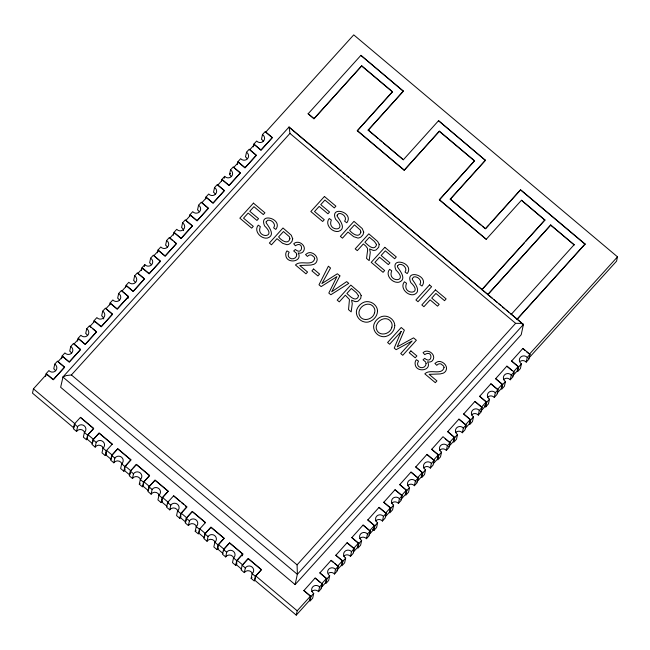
<?xml version="1.0" encoding="UTF-8"?>
<svg xmlns="http://www.w3.org/2000/svg" width="650" height="650" viewBox="0 0 650 650"><rect width="100%" height="100%" fill="white"/><g stroke="black" fill="none" stroke-linecap="round" stroke-linejoin="round"><path stroke-width="0.97" d="M92.853 328.884L96.517 331.971L85.215 344.459L78.618 338.91L73.946 344.077L80.535 349.627L69.233 362.115L62.644 356.574L57.964 361.733L64.561 367.283L53.251 379.779L46.662 374.229L33.442 388.838L32.5 393.152L73.905 428.001M45.573 376.423L46.191 373.604L48.921 370.589A4.542 4.347 12.3 0 0 55.762 370.662A4.542 4.347 12.3 0 0 54.763 364.13L57.493 361.116L64.602 367.096L53.3 379.592L46.191 373.604M54.763 364.13L53.739 368.826A4.542 4.347 12.3 0 1 55.413 370.703M61.555 358.767L62.164 355.948L64.903 352.934A4.542 4.347 12.3 0 0 71.744 352.999A4.542 4.347 12.3 0 0 70.744 346.474L73.474 343.46L80.576 349.44L69.274 361.928L62.164 355.948M70.744 346.474L69.721 351.171A4.542 4.347 12.3 0 1 71.394 353.048M77.529 341.112L78.146 338.293L80.876 335.27A4.542 4.347 12.3 0 0 87.718 335.343A4.542 4.347 12.3 0 0 86.718 328.819L89.448 325.796L96.558 331.776L85.256 344.273L78.146 338.293M86.718 328.819L85.694 333.515A4.542 4.347 12.3 0 1 87.368 335.392M93.714 322.514L94.128 320.637L96.858 317.614A4.542 4.347 12.3 0 0 103.699 317.688A4.542 4.347 12.3 0 0 102.7 311.163L105.43 308.141L112.539 314.121L101.229 326.617L94.128 320.637M74.384 424.044L77.569 426.725A4.542 4.347 12.3 0 1 84.337 425.88A4.542 4.347 12.3 0 1 84.386 432.461L83.362 437.157L86.547 439.839L87.571 435.142L93.665 428.415L80.478 417.316L74.384 424.044L73.361 428.74L76.546 431.421A4.542 4.347 12.3 0 1 84.703 432.656M74.092 427.131L74.847 423.678L33.442 388.838M102.7 311.163L101.676 315.851A4.542 4.347 12.3 0 1 103.716 318.923M76.546 431.421L77.569 426.725M109.696 304.85L110.102 302.973L112.832 299.959A4.542 4.347 12.3 0 0 119.673 300.024A4.542 4.347 12.3 0 0 118.674 293.499L121.412 290.485L128.513 296.465L128.099 298.382M118.674 293.499L117.65 298.196A4.542 4.347 12.3 0 1 119.324 300.072M80.438 417.503L93.624 428.602L88.034 434.777L87.092 439.099L92.544 443.682M125.669 287.194L126.084 285.317L128.814 282.295A4.542 4.347 12.3 0 0 135.655 282.368A4.542 4.347 12.3 0 0 134.656 275.844L137.386 272.821L144.495 278.801L133.185 291.298L126.084 285.317M93.023 439.733L96.208 442.414A4.542 4.347 12.3 0 1 102.976 441.569A4.542 4.347 12.3 0 1 103.025 448.151L102.001 452.847L105.186 455.528L106.21 450.832L112.304 444.104L99.117 433.006L93.023 439.733L91.999 444.429L95.184 447.111A4.542 4.347 12.3 0 1 103.342 448.346M92.918 441.959L93.299 440.229M95.184 447.111L96.208 442.414M134.656 275.844L133.632 280.54A4.542 4.347 12.3 0 1 135.306 282.417M141.448 270.473L142.058 267.662L144.796 264.639A4.542 4.347 12.3 0 0 151.637 264.713A4.542 4.347 12.3 0 0 150.629 258.188L153.368 255.166L160.469 261.146L149.167 273.642L142.058 267.662M144.381 266.516L144.796 264.639M150.629 258.188L149.606 262.884A4.542 4.347 12.3 0 1 151.287 264.761M111.662 455.423L114.855 458.104A4.542 4.347 12.3 0 1 121.623 457.259A4.542 4.347 12.3 0 1 121.664 463.84L120.64 468.536L123.833 471.218L124.857 466.521L130.942 459.786L117.756 448.687L111.662 455.423L110.638 460.119L113.831 462.8A4.542 4.347 12.3 0 1 121.989 464.035M112.125 455.057L111.183 459.371L105.731 454.781L106.673 450.466L112.125 455.057L117.715 448.882L130.902 459.981L125.312 466.156L124.378 470.47L129.829 475.061M157.422 252.818L158.039 249.998L160.769 246.984A4.542 4.347 12.3 0 0 167.611 247.057A4.542 4.347 12.3 0 0 166.611 240.524L169.341 237.51L176.451 243.49L165.149 255.978L158.039 249.998M113.831 462.8L114.855 458.104M166.611 240.524L165.588 245.221A4.542 4.347 12.3 0 1 167.261 247.097M173.404 235.162L174.021 232.342L176.751 229.32A4.542 4.347 12.3 0 0 183.593 229.393A4.542 4.347 12.3 0 0 182.593 222.869L185.323 219.846L192.433 225.834L181.123 238.322L174.021 232.342M182.593 222.869L181.569 227.565A4.542 4.347 12.3 0 1 183.609 230.636M130.309 471.112L133.494 473.793A4.542 4.347 12.3 0 1 140.262 472.948A4.542 4.347 12.3 0 1 140.311 479.521L139.287 484.218L142.472 486.907L143.496 482.211L149.589 475.475L136.394 464.376L130.309 471.112L129.285 475.808L132.47 478.489A4.542 4.347 12.3 0 1 140.627 479.716M130.016 474.199L130.772 470.746L132.007 469.373M132.47 478.489L133.494 473.793M189.589 216.564L189.995 214.687L192.725 211.664A4.542 4.347 12.3 0 0 199.566 211.738A4.542 4.347 12.3 0 0 198.567 205.213L201.297 202.191L208.406 208.171L197.104 220.667L189.995 214.687M198.567 205.213L197.543 209.909A4.542 4.347 12.3 0 1 199.217 211.786M205.562 198.908L205.977 197.023L208.707 194.009A4.542 4.347 12.3 0 0 215.548 194.082A4.542 4.347 12.3 0 0 214.549 187.549L217.279 184.535L224.388 190.515L213.078 203.003L205.977 197.023M133.25 468L136.354 464.563L149.549 475.662L143.959 481.837L143.016 486.159L148.468 490.75M148.947 486.793L152.132 489.474A4.542 4.347 12.3 0 1 158.901 488.629A4.542 4.347 12.3 0 1 158.949 495.211L157.926 499.907L161.111 502.588L162.134 497.892L168.228 491.164L155.041 480.066L148.947 486.793L147.924 491.489L151.109 494.171A4.542 4.347 12.3 0 1 159.266 495.406M148.842 489.019L149.411 486.427L155.001 480.253L168.188 491.351L162.597 497.526L161.655 501.849L167.107 506.431M214.549 187.549L213.525 192.246A4.542 4.347 12.3 0 1 215.199 194.123M151.109 494.171L152.132 489.474M221.544 181.244L221.951 179.368L224.689 176.345A4.542 4.347 12.3 0 0 231.522 176.418A4.542 4.347 12.3 0 0 230.523 169.894L233.261 166.871L240.362 172.859L229.06 185.347L221.951 179.368M224.274 178.23L224.689 176.345M231.172 176.467A4.542 4.347 12.3 0 0 229.499 174.59L230.523 169.894M237.315 164.531L237.932 161.712L240.662 158.689A4.542 4.347 12.3 0 0 247.504 158.763A4.542 4.347 12.3 0 0 246.504 152.238L249.234 149.216L256.344 155.196L245.042 167.692L237.932 161.712M167.586 502.483L170.779 505.164A4.542 4.347 12.3 0 1 177.539 504.319A4.542 4.347 12.3 0 1 177.588 510.9L176.564 515.596L179.749 518.278L180.773 513.581L186.867 506.854L173.68 495.755L167.586 502.483L166.562 507.179L169.756 509.86A4.542 4.347 12.3 0 1 177.913 511.095M167.676 503.848L168.049 502.117L162.597 497.526M246.504 152.238L245.481 156.934A4.542 4.347 12.3 0 1 247.154 158.811M169.756 509.86L170.779 505.164M253.297 146.868L253.906 144.048L256.644 141.034A4.542 4.347 12.3 0 0 263.486 141.107A4.542 4.347 12.3 0 0 262.486 134.574L265.216 131.56L272.317 137.54L261.016 150.036L253.906 144.048M262.486 134.574L261.463 139.271A4.542 4.347 12.3 0 1 263.136 141.148M185.274 505.733L186.826 507.041L181.236 513.216L180.294 517.53L185.754 522.121M186.233 518.172L189.418 520.853A4.542 4.347 12.3 0 1 196.186 520.008A4.542 4.347 12.3 0 1 196.235 526.589L195.203 531.286L198.396 533.967L199.42 529.271L205.514 522.535L192.319 511.436L186.233 518.172L185.209 522.868L188.394 525.549A4.542 4.347 12.3 0 1 196.552 526.784M185.941 521.259L186.688 517.806L192.278 511.631M188.394 525.549L189.418 520.853M204.872 533.861L208.057 536.543A4.542 4.347 12.3 0 1 214.825 535.697A4.542 4.347 12.3 0 1 214.874 542.271L213.85 546.967L217.035 549.648L218.059 544.96L224.153 538.224L210.966 527.126L204.872 533.861L203.848 538.558L207.033 541.239A4.542 4.347 12.3 0 1 215.191 542.466M204.766 536.079L205.335 533.496L210.925 527.312L224.112 538.411L218.522 544.586L217.579 548.909L223.031 553.499M207.033 541.239L208.057 536.543M378.121 138.531L368.176 130.162L403.39 91.106L360.896 55.348L308.1 113.831L313.958 118.771L361.733 65.829L392.502 91.731L357.297 130.78L404.186 170.243L439.392 131.186L474.565 160.786L439.351 199.843L486.241 239.306L521.454 200.249L544.903 219.976L525.899 241.126M313.958 118.771L361.733 65.829M242.377 555.831L242.791 553.914L229.604 542.815L223.511 549.543L222.487 554.239L225.672 556.92A4.542 4.347 12.3 0 1 233.829 558.155M223.6 550.908L223.974 549.177L229.564 543.002L242.751 554.101L237.161 560.276L236.218 564.598L241.67 569.181M225.672 556.92L226.696 552.224L223.511 549.543M226.696 552.224A4.542 4.347 12.3 0 1 233.464 551.379A4.542 4.347 12.3 0 1 233.512 557.96L232.489 562.656L235.674 565.337L237.031 563.842M235.674 565.337L236.697 560.641L242.791 553.914M242.149 565.232L245.342 567.913A4.542 4.347 12.3 0 1 252.111 567.068A4.542 4.347 12.3 0 1 252.151 573.649L251.127 578.346L254.321 581.027L255.344 576.331L261.43 569.603L248.243 558.504L242.149 565.232L241.126 569.928L244.319 572.609A4.542 4.347 12.3 0 1 252.476 573.844M244.319 572.609L245.342 567.913M360.896 55.348L403.349 91.301M237.161 560.276L242.613 564.866L248.203 558.691L261.389 569.79L255.799 575.965L254.865 580.279L296.262 615.128L309.481 600.519L310.424 596.196L303.834 590.647L315.177 577.964L322.286 583.952L321.262 588.64L318.533 591.663A4.542 4.347 12.3 0 0 311.691 591.589M357.297 130.78L392.502 91.731M368.176 130.162L403.39 91.106M295.116 584.594L297.391 574.064L297.074 564.858L71.411 374.952L66.365 375.57L63.009 376.821L60.653 387.286L295.116 584.594L521.202 334.742L523.437 324.488L289.096 127.026L289.965 133.421L515.629 323.326L520.528 323.383L523.25 324.082M296.262 615.128L297.204 610.805L310.424 596.196M383.467 143.032L403.349 159.762L368.217 129.976M313.714 593.418L310.976 596.44L309.952 601.136L312.691 598.114L313.714 593.418A4.542 4.347 12.3 0 1 312.715 586.893A4.542 4.347 12.3 0 1 319.556 586.966L322.286 583.952M404.186 170.243L439.392 131.186M318.533 591.663L319.556 586.966M328.632 573.129A4.542 4.347 12.3 0 1 334.506 574.007L337.236 570.984L338.26 566.288L331.159 560.308L319.808 572.991L326.406 578.541L325.463 582.855L320.791 588.023M329.688 575.762L326.958 578.784L325.934 583.481L328.664 580.458L329.688 575.762A4.542 4.347 12.3 0 1 328.689 569.238A4.542 4.347 12.3 0 1 335.53 569.311L338.26 566.288M334.506 574.007L335.53 569.311M343.647 556.278A4.542 4.347 12.3 0 1 350.488 556.343L353.218 553.329L354.242 548.633L347.132 542.653L335.79 555.336L342.379 560.885L341.445 565.199L336.765 570.367M485.412 160.355L438.555 120.705L485.412 160.355L450.239 199.217L480.821 224.957M345.67 558.106L342.94 561.121L341.916 565.817L344.646 562.803L345.67 558.106A4.542 4.347 12.3 0 1 344.671 551.582A4.542 4.347 12.3 0 1 351.512 551.647L354.242 548.633M350.488 556.343L351.512 551.647M353.308 550.119L353.689 548.389L358.361 543.221L351.764 537.672L363.114 524.989L370.224 530.977L369.2 535.673L366.462 538.688A4.542 4.347 12.3 0 0 359.621 538.614M358.361 543.221L357.419 547.544L353.413 551.972M361.644 540.451L358.914 543.465L357.89 548.161L360.62 545.147L361.644 540.451A4.542 4.347 12.3 0 1 360.644 533.918A4.542 4.347 12.3 0 1 367.486 533.991L370.224 530.977M439.351 199.843L474.565 160.786M366.462 538.688L367.486 533.991M375.602 520.959A4.542 4.347 12.3 0 1 382.444 521.032L385.174 518.009L386.197 513.313L379.088 507.333L367.746 520.016L374.343 525.566L373.401 529.88L368.721 535.048M372.45 529.311L373.872 530.506L374.896 525.809L377.626 522.787A4.542 4.347 12.3 0 1 376.626 516.262A4.542 4.347 12.3 0 1 383.467 516.336L386.197 513.313M377.626 522.787L376.602 527.483L373.872 530.506M450.239 199.217L485.452 160.168M382.444 521.032L383.467 516.336M391.584 503.303A4.542 4.347 12.3 0 1 398.418 503.368L401.156 500.354L402.179 495.657L395.07 489.677L383.727 502.361L390.317 507.91L389.374 512.224L385.369 516.653M393.608 505.131L390.869 508.154L389.846 512.842L392.584 509.827L393.608 505.131A4.542 4.347 12.3 0 1 392.608 498.607A4.542 4.347 12.3 0 1 399.441 498.68L402.179 495.657M398.418 503.368L399.441 498.68M407.558 485.639A4.542 4.347 12.3 0 1 414.399 485.712L417.129 482.698L418.153 478.002L411.052 472.022L399.701 484.697L406.299 490.246L405.356 494.569L400.684 499.736M409.581 487.476L406.851 490.49L405.827 495.186L408.558 492.172L409.581 487.476A4.542 4.347 12.3 0 1 408.582 480.943A4.542 4.347 12.3 0 1 415.423 481.016L418.153 478.002M414.399 485.712L415.423 481.016M423.54 467.984A4.542 4.347 12.3 0 1 430.381 468.057L433.111 465.034L434.135 460.338L427.026 454.358L415.683 467.041L422.273 472.591L421.33 476.905L416.658 482.073M425.563 469.812L422.833 472.834L421.809 477.531L424.539 474.508L425.563 469.812A4.542 4.347 12.3 0 1 424.564 463.288A4.542 4.347 12.3 0 1 431.405 463.361L434.135 460.338M430.381 468.057L431.405 463.361M517.067 319.345L585.097 244.018L520.617 189.759L485.404 228.816L488.792 225.079M439.514 450.328A4.542 4.347 12.3 0 1 446.355 450.401L449.085 447.379L450.109 442.683L443.007 436.702L431.657 449.386L438.254 454.935L437.312 459.249L433.306 463.677M441.537 452.156L438.807 455.179L437.783 459.875L440.513 456.852L441.537 452.156A4.542 4.347 12.3 0 1 440.538 445.632A4.542 4.347 12.3 0 1 447.379 445.705L450.109 442.683M486.241 239.306L439.392 199.648M446.355 450.401L447.379 445.705M455.496 432.664A4.542 4.347 12.3 0 1 462.337 432.738L465.067 429.723L466.091 425.027L458.981 419.047L447.639 431.722L454.236 437.271L453.294 441.594L448.614 446.761M457.519 434.501L454.789 437.515L453.765 442.211L456.495 439.197L457.519 434.501A4.542 4.347 12.3 0 1 456.519 427.976A4.542 4.347 12.3 0 1 463.361 428.041L466.091 425.027M462.337 432.738L463.361 428.041M471.469 415.009A4.542 4.347 12.3 0 1 478.311 415.082L481.049 412.059L482.073 407.363L474.963 401.383L463.621 414.066L470.21 419.616L469.267 423.938L465.262 428.358M520.617 189.759L490.141 223.584M473.501 416.837L470.762 419.859L469.739 424.556L472.477 421.533L473.501 416.837A4.542 4.347 12.3 0 1 472.493 410.312A4.542 4.347 12.3 0 1 479.334 410.386L482.073 407.363M521.454 200.249L544.863 220.163M478.311 415.082L479.334 410.386M487.451 397.353A4.542 4.347 12.3 0 1 494.293 397.426L497.023 394.404L498.046 389.707L490.945 383.727L479.594 396.411L486.192 401.96L485.249 406.274L480.577 411.442M484.299 405.697L485.721 406.9L486.744 402.204L489.474 399.181A4.542 4.347 12.3 0 1 488.475 392.657A4.542 4.347 12.3 0 1 495.316 392.73L498.046 389.707M489.474 399.181L488.451 403.877L485.721 406.9M494.293 397.426L495.316 392.73M503.433 379.697A4.542 4.347 12.3 0 1 510.274 379.762L513.004 376.748L514.028 372.052L506.919 366.072L495.576 378.755L502.166 384.304L501.223 388.619L497.218 393.047M505.456 381.526L502.718 384.54L501.694 389.236L504.433 386.222L505.456 381.526A4.542 4.347 12.3 0 1 504.457 375.001A4.542 4.347 12.3 0 1 511.298 375.066L514.028 372.052M510.274 379.762L511.298 375.066M520.374 361.238A4.542 4.347 12.3 0 1 526.248 362.107L528.978 359.084L530.002 354.396L522.901 348.408L511.55 361.091L518.148 366.641L517.205 370.963L512.533 376.123M521.43 363.87L518.7 366.884L517.676 371.581L520.406 368.558L521.43 363.87A4.542 4.347 12.3 0 1 520.431 357.338A4.542 4.347 12.3 0 1 527.272 357.411L530.002 354.396M550.721 225.095L574.169 244.831L550.721 225.095L487.736 294.71M526.248 362.107L527.272 357.411M185.794 220.472L190.466 215.304L197.064 220.854L208.366 208.357L201.776 202.808L206.448 197.649L213.037 203.198L224.347 190.702L217.75 185.153L222.422 179.985L229.019 185.534L240.321 173.046L233.732 167.497L238.404 162.329L244.993 167.879L256.303 155.391L249.706 149.841L254.386 144.674L260.975 150.223L272.277 137.727L265.688 132.178L353.738 34.873L617.5 256.848L616.558 261.162L528.507 358.467M523.437 324.488L297.351 574.34L62.888 377.033L289.031 127.034M229.499 174.59L230.596 173.379M128.513 296.465L117.211 308.953L110.102 302.973M71.411 374.952L289.965 133.421M105.186 455.528L106.543 454.033M403.349 159.762L438.555 120.705M123.833 471.218L125.182 469.723M161.111 502.588L162.468 501.093M179.749 518.278L181.106 516.783M217.035 549.648L218.392 548.153M481.91 289.583L544.903 219.976M481.869 289.778L524.542 242.621M487.776 294.515L550.761 224.908M511.176 314.438L574.21 244.644M517.108 319.158L585.097 244.018M297.074 564.858L515.629 323.326M321.734 583.708L326.406 578.541M342.379 560.885L337.707 566.044L334.774 563.582M374.343 525.566L369.663 530.733L363.074 525.184M390.317 507.91L385.645 513.069L379.048 507.52M406.299 490.246L401.627 495.414L395.029 489.864M422.273 472.591L417.601 477.758L411.011 472.209M438.254 454.935L433.582 460.094L426.985 454.553M454.236 437.271L449.556 442.439L445.161 438.742M470.21 419.616L465.538 424.783L458.941 419.234M486.192 401.96L481.512 407.127L474.923 401.578M502.166 384.304L497.494 389.464L490.896 383.914M513.476 371.808L518.148 366.641M617.5 256.848L529.449 354.152L526.516 351.683M521.357 190.604L585.049 244.213M361.692 66.024L392.462 91.918M439.351 131.381L474.524 160.972M450.279 199.03L485.444 228.629M379.649 139.815L381.94 141.741M482.349 226.241L484.64 228.174M357.338 130.593L404.227 170.056M308.141 113.644L313.999 118.576M288.982 127.181L340.998 170.95M342.55 172.258L344.882 174.216M346.434 175.524L348.757 177.482M350.309 178.791L357.297 184.673M358.849 185.981L361.181 187.939M362.733 189.248L492.383 298.35M493.935 299.658L497.047 302.274M498.599 303.574L500.923 305.541M502.474 306.841L504.806 308.807M506.358 310.107L508.69 312.073M510.242 313.381L521.113 322.522M522.86 348.603L525.054 350.447M511.591 360.904L518.7 366.884M506.878 366.259L512.005 370.573M495.617 378.56L502.718 384.54M479.635 396.224L486.744 402.204M463.661 413.879L470.762 419.859M447.679 431.535L454.789 437.515M186.526 221.089L192.384 226.021L181.082 238.509L174.493 232.96L169.812 238.127L172.746 240.597M431.698 449.199L438.807 455.179M174.208 241.824L176.41 243.677L165.108 256.173L158.511 250.624L153.839 255.783L160.428 261.332L149.126 273.829L142.529 268.279L137.857 273.447L144.454 278.996L133.144 291.484L126.555 285.935L121.883 291.102L128.472 296.652L117.171 309.148L110.573 303.599L105.901 308.758L112.499 314.308L101.189 326.804L94.599 321.254L89.919 326.422L91.39 327.649M415.724 466.854L422.833 472.834M399.742 484.51L406.851 490.49M383.768 502.166L390.869 508.154M367.786 519.829L374.896 525.809M351.812 537.485L358.914 543.465M347.092 542.839L353.689 548.389M335.831 555.141L342.94 561.121M331.118 560.495L333.312 562.347M319.849 572.804L326.958 578.784M315.136 578.159L320.263 582.473M303.875 590.46L310.976 596.44M112.263 444.291L99.076 433.192L93.486 439.368L88.034 434.777M173.639 495.942L179.847 501.166M181.399 502.466L183.722 504.424M193.058 512.281L205.465 522.73M125.312 466.156L130.772 470.746M143.959 481.837L149.411 486.427M181.236 513.216L186.688 517.806M205.335 533.496L199.883 528.905L198.941 533.219L204.393 537.81M218.522 544.586L223.974 549.177M255.799 575.965L297.204 610.805M84.386 432.461L87.571 435.142M103.025 448.151L106.21 450.832M121.664 463.84L124.857 466.521M140.311 479.521L143.496 482.211M158.949 495.211L162.134 497.892M177.588 510.9L180.773 513.581M196.235 526.589L199.42 529.271M214.874 542.271L218.059 544.96M233.512 557.96L236.697 560.641M252.151 573.649L255.344 576.331M196.04 530.351A4.542 4.347 12.3 0 1 195.203 531.286M251.964 577.419A4.542 4.347 12.3 0 1 251.127 578.346M140.116 483.291A4.542 4.347 12.3 0 1 139.287 484.218M361.181 295.506L360.677 298.521L358.166 301.088A5.151 4.94 12.3 0 1 355.16 301.6L351.593 300.178L352.267 303.648L351.179 311.878L348.53 309.652L349.464 299.504L345.329 295.189L339.284 301.868L337.188 300.097L350.797 285.066L359.604 292.662L361.181 295.506M379.186 244.27L378.69 247.284L376.171 249.852A5.151 4.94 12.3 0 1 373.173 250.364L369.606 248.942L370.273 252.411L369.184 260.642L366.543 258.416L367.632 250.169L367.469 248.268L365.771 246.009L363.334 243.953L357.297 250.632L355.192 248.869L368.802 233.829L377.618 241.426L379.186 244.27M296.717 254.597C296.993 258.188 292.126 260.252 289.583 257.822A3.713 3.559 12.3 0 1 288.381 253.979L289.152 252.249L286.983 250.859L286.341 251.899A6.175 5.923 12.3 0 0 285.789 255.239C286.471 264.274 303.136 261.893 298.188 252.931L299.634 253.183A4.428 4.241 12.3 0 0 303.127 251.729C307.645 246.269 298.529 239.046 293.719 243.791L295.368 245.757C304.021 240.021 303.225 256.344 295.36 249.502L293.67 250.941L296.286 253.143L296.717 254.597M426.083 363.464C426.351 367.055 421.484 369.119 418.949 366.681A3.713 3.559 12.3 0 1 417.747 362.846L418.511 361.116L416.341 359.718L415.699 360.758A6.175 5.923 12.3 0 0 415.147 364.106C415.829 373.141 432.494 370.76 427.546 361.798L429 362.042A4.428 4.241 12.3 0 0 432.494 360.596C437.011 355.136 427.895 347.912 423.077 352.658L424.734 354.624C433.379 348.879 432.583 365.211 424.718 358.369L423.036 359.808L425.644 362.001L426.083 363.464M377.52 310.936C377.528 316.079 373.392 320.718 368.517 321.961A8.612 8.247 12.3 0 1 364.585 321.977C358.41 320.897 354.071 313.422 357.638 307.808A14.259 13.666 12.3 0 1 362.708 302.803C367.144 300.235 373.002 302.023 375.846 306.118A9.62 9.222 12.3 0 1 377.382 309.684L377.52 310.936M394.769 325.455C394.777 330.598 390.642 335.229 385.767 336.473A8.612 8.247 12.3 0 1 381.834 336.489C375.659 335.416 371.329 327.933 374.887 322.327A14.259 13.666 12.3 0 1 379.957 317.314C384.394 314.754 390.26 316.534 393.096 320.629A9.62 9.222 12.3 0 1 394.631 324.196L394.769 325.455M358.377 295.579L358.28 296.879C355.436 302.412 349.383 295.685 346.889 293.467L351.39 288.494L356.411 292.719L358.377 295.579M376.382 244.343L376.285 245.643C373.441 251.176 367.396 244.449 364.894 242.231L369.395 237.258L374.424 241.483L376.382 244.343M266.199 221.788L266.118 222.771C268.881 227.029 275.714 235.203 267.572 238.022C261.129 239.395 253.354 230.953 258.237 225.152L260.374 226.655C255.385 238.461 278.127 238.574 264.648 225.981C258.091 211.656 283.619 218.92 275.803 229.418L273.658 227.866C276.534 224.266 271.497 219.318 267.711 220.236L266.199 221.788M337.188 215.142L337.114 216.125C339.869 220.382 346.702 228.556 338.569 231.376C332.126 232.749 324.35 224.307 329.233 218.506L331.362 220.009C326.519 231.896 348.961 231.92 335.644 219.334C329.087 205.01 354.616 212.274 346.799 222.771L344.654 221.219C347.531 217.62 342.485 212.672 338.707 213.59L337.188 215.142M397.581 265.964L397.507 266.947C400.262 271.204 407.095 279.378 398.962 282.206C392.519 283.579 384.743 275.129 389.626 269.336L391.755 270.839C386.774 282.636 409.508 282.758 396.037 270.156C389.48 255.832 415.009 263.096 407.184 273.593L405.048 272.041C407.916 268.442 402.878 263.494 399.092 264.412L397.581 265.964M412.376 278.411L412.295 279.394C415.058 283.66 421.891 291.826 413.749 294.653C407.306 296.026 399.531 287.576 404.414 281.783L406.551 283.286C401.562 295.084 424.304 295.206 410.824 282.612C404.267 268.287 429.796 275.543 421.98 286.041L419.835 284.489C422.711 280.889 417.674 275.941 413.887 276.859L412.376 278.411M314.697 258.602C312.593 267.077 300.536 259.569 295.466 264.989L305.955 273.821L307.564 272.041L299.772 265.493L310.871 265.07L313.82 264.322A6.281 6.021 12.3 0 0 316.509 261.958C318.776 258.058 315.055 253.589 311.204 252.744A5.509 5.273 12.3 0 0 307.743 253.094L305.557 254.548L307.385 256.425L308.742 255.352A3.608 3.453 12.3 0 1 311.773 255.166L314.259 257.229L314.697 258.602M444.064 367.461C441.951 375.936 429.894 368.428 424.824 373.856L435.313 382.679L436.922 380.908L429.138 374.359L440.229 373.937L443.186 373.189A6.281 6.021 12.3 0 0 445.868 370.817C448.142 366.925 444.413 362.456 440.562 361.603A5.509 5.273 12.3 0 0 437.101 361.952L434.915 363.415L436.743 365.292L438.108 364.211A3.608 3.453 12.3 0 1 441.139 364.024L443.617 366.096L444.064 367.461M292.727 238.786L292.012 241.369L290.249 243.401A6.281 6.013 12.3 0 1 286.934 244.709L282.709 243.344L277.006 238.688L271.473 244.806L269.376 243.035L282.986 227.996L291.257 235.211L292.727 238.786M363.724 232.139L363.009 234.723L361.246 236.754A6.281 6.013 12.3 0 1 357.931 238.062L353.697 236.697L348.002 232.042L342.469 238.16L340.364 236.389L353.974 221.349L362.245 228.564L363.724 232.139M289.9 238.745C288.202 245.342 280.93 240.11 278.614 236.917L283.481 231.538L289.38 236.738L289.9 238.745M360.896 232.099C359.198 238.696 351.918 233.464 349.602 230.271L354.469 224.892L360.368 230.092L360.896 232.099M401.213 331.435L394.217 348.099L396.118 349.692L412.116 340.99L400.725 353.576L402.756 355.282L416.366 340.243L413.538 337.862L397.239 346.824L404.373 330.151L401.213 327.494L387.603 342.534L389.626 344.232L401.213 331.435M374.587 312.699C373.043 320.044 361.473 322.571 359.166 314.502A7.093 6.801 12.3 0 1 359.483 310.294C361.554 304.566 369.947 301.454 373.766 307.271A6.638 6.362 12.3 0 1 374.587 312.699M391.836 327.218C390.293 334.555 378.723 337.082 376.415 329.014A7.093 6.801 12.3 0 1 376.732 324.813C378.804 319.085 387.197 315.973 391.016 321.791A6.638 6.362 12.3 0 1 391.836 327.218M339.901 275.892L331.703 291.785L346.686 281.613L348.798 283.384L330.842 294.759L328.811 293.053L336.936 276.599L321.141 286.593L318.996 284.789L328.388 266.207L330.541 268.019L321.921 283.554L337.366 273.764L339.901 275.892M253.443 203.133L239.834 218.172L251.68 228.142L253.289 226.371L243.539 218.172L248.17 213.054L256.953 220.439L258.554 218.676L249.771 211.283L253.939 206.676L263.315 214.573L264.924 212.794L253.443 203.133M324.431 196.495L310.83 211.526L322.676 221.496L324.277 219.724L314.535 211.526L319.166 206.407L327.949 213.793L329.542 212.03L320.759 204.636L324.927 200.037L334.303 207.927L335.912 206.148L324.431 196.495M313.592 269.027L311.911 270.879L317.899 275.925L319.581 274.064L313.592 269.027M384.824 247.317L371.215 262.356L383.069 272.326L384.67 270.546L374.928 262.348L379.559 257.229L388.342 264.615L389.935 262.852L381.152 255.466L385.32 250.859L394.696 258.749L396.305 256.977L384.824 247.317M429.52 284.928L415.911 299.959L418.007 301.73L431.616 286.691L429.52 284.928M435.427 289.9L421.826 304.939L423.922 306.702L430.105 299.877L437.556 306.142L439.164 304.371L431.714 298.098L435.923 293.442L444.535 300.69L446.136 298.911L435.427 289.9M410.898 350.911L409.224 352.771L415.212 357.809L416.886 355.956L410.898 350.911"/></g></svg>
